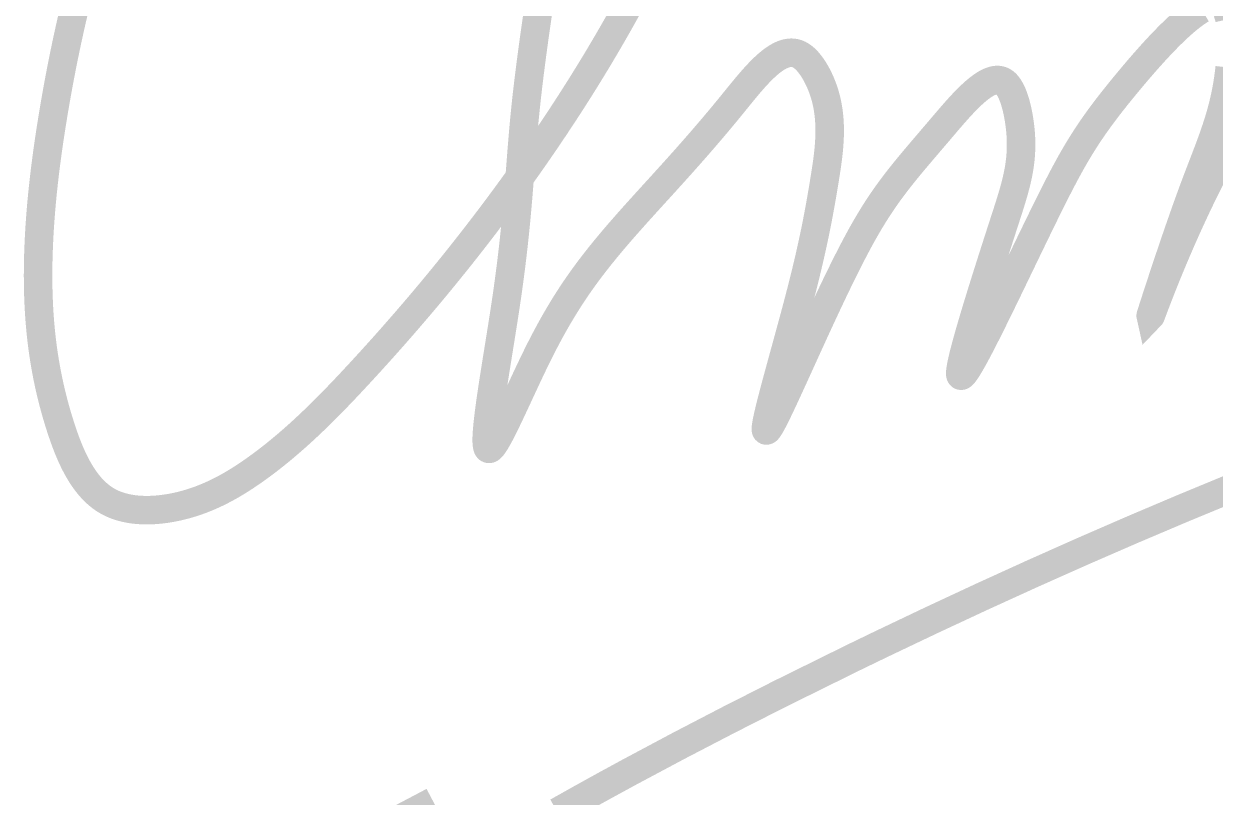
# Model space of a CAD drawing. Header units: millimetres. Extents: x 480521 to 6014615, y -961280 to 187869.
# Drawn here: x 766162 to 766823, y -49411 to -48981 of the extents above; entities that cross this region are included whole.
import ezdxf
from ezdxf.enums import TextEntityAlignment as Align

# ---------------------------------------------------------------- set-up
doc = ezdxf.new("R2010")
doc.units = ezdxf.units.MM
doc.header["$LTSCALE"] = 600
doc.header["$MEASUREMENT"] = 0
doc.layers.get('0').update_dxf_attribs({"lineweight": 0})
for name, color, linetype, lineweight in [('ISO', 153, 'Continuous', 13), ('LC Net thay', 7, 'Continuous', 25), ('LC Text1', 3, 'Continuous', 20)]:
    doc.layers.add(name, color=color, linetype=linetype, lineweight=lineweight)
doc.styles.add('Khungten', font='VHAVAN.TTF', dxfattribs={"width": 0.9, "height": 5000})
doc.styles.add('LC 1', font='VHAVANB.TTF')
doc.styles.add('Title', font='VHBLACK.TTF')

# ---------------------------------------------------------------- blocks, each defined once
blk = doc.blocks.new('mr thuan')
at = {"layer": 'ISO', "ltscale": 2, "const_width": 40}
for points in [[(676.3247493565214, -711.6870215744711), (673.2907841318156, -724.3026370908483), (670.3413476652277, -736.9230538623233), (667.4748237178974, -749.5509179535584), (664.6895960509828, -762.1888754292013), (661.984048425631, -774.8395723539288), (659.3565646029929, -787.5056547924032), (656.805528344219, -800.1897688092577), (654.3293234104567, -812.8945604691835), (651.9263335628566, -825.6226758368139), (649.5949425625731, -838.376760976811), (647.3335341707498, -851.1594619538519), (645.2853264602018, -863.1138306349749), (643.0157137610695, -876.8199510397244), (640.9640452404019, -889.6959452058509), (638.9913461986871, -902.5974116471334), (637.1034758733258, -915.5203550127189), (635.3062935017115, -928.4607799517398), (633.605658321263, -941.4146911134012), (632.793376939404, -947.8954554805532), (632.0074295693594, -954.3780931467918), (631.2485486158002, -960.8621046932531), (630.5174664834049, -967.3469907010731), (629.8149155768479, -973.8322517514171), (629.1416283008039, -980.3173884254065), (628.4983370599475, -986.8019013042067), (627.8857742589498, -993.2852909689391), (627.3046723024927, -999.7670580007543), (626.7557635952435, -1006.246702980803), (626.2397805418841, -1012.723726490221), (625.7574555470856, -1019.19762911016), (625.3095210155261, -1025.667911421755), (624.8967093518695, -1032.134074006128), (624.5197529608085, -1038.595617444487), (624.1793842470033, -1045.052042317911), (623.8763356151394, -1051.50284920758), (623.6113394698841, -1057.947538694614), (623.3851282159121, -1064.38561136018), (623.1984342579053, -1070.816567785398), (623.0519900005311, -1077.239908551433), (622.9103035596781, -1086.768599742674), (622.8827921860611, -1090.061776723611), (622.8617853972355, -1096.460041821454), (622.8847584853356, -1102.85078479076), (622.9529725565408, -1109.234887279817), (623.0676887170303, -1115.613230936913), (623.2301680729797, -1121.986697410364), (623.4416717305685, -1128.356168348444), (623.7034607959722, -1134.722525399469), (624.0167963753738, -1141.086650211713), (624.382939574949, -1147.449424433493), (624.8031515008734, -1153.81172971311), (625.2786932593262, -1160.174447698839), (625.8108259564906, -1166.538460038981), (626.4008106985348, -1172.904648381853), (627.0499085916454, -1179.273894375714), (627.7593807419944, -1185.647079668895), (628.5304882557648, -1192.025085909685), (629.3644922391286, -1198.40879474637), (630.2626537982724, -1204.799087827254), (631.2262340393645, -1211.196846800623), (632.2564940685879, -1217.602953314781), (633.354694992122, -1224.018289018044), (634.5220979161422, -1230.443735558671), (635.7599639468281, -1236.880174584992), (637.0695541903588, -1243.328487745268), (638.45212975291, -1249.789556687829), (639.9089517406574, -1256.264263060948), (641.4412812597839, -1262.753488512943), (643.0503794164615, -1269.258114692086), (644.7375073168732, -1275.779023246694), (646.5039260671983, -1282.317095825056), (648.3508967736088, -1288.873214075473), (650.279680542284, -1295.448259646248), (652.2915384794069, -1302.043114185653), (654.2356631316361, -1308.186916522915), (656.571062631956, -1315.291068793274), (658.849310129197, -1321.92131613793), (660.0267730430969, -1325.228722422311), (661.2312595535186, -1328.52730053899), (662.4638677752082, -1331.814288056165), (663.7256958229154, -1335.086922542017), (665.0178418113901, -1338.342441564775), (666.3414038553747, -1341.578082692635), (667.6974800696262, -1344.79108349375), (669.0871685688871, -1347.978681536377), (670.5115674679073, -1351.138114388683), (671.9717748814364, -1354.266619618866), (673.4688889242243, -1357.361434795137), (675.0040077110207, -1360.41979748568), (676.5782293565717, -1363.43894525872), (678.1926519756234, -1366.416115682427), (679.8483736829294, -1369.348546325011), (681.5464925932392, -1372.23347475467), (683.2881068212955, -1375.068138539602), (685.0743144818553, -1377.849775248003), (686.906213689661, -1380.575622448087), (688.7849025594587, -1383.242917708034), (690.7114792060056, -1385.848898596043), (692.6870417440477, -1388.390802680326), (694.7126882883313, -1390.865867529064), (696.7895169536023, -1393.271330710471), (698.9186258546179, -1395.604429792744), (701.1011131061205, -1397.862402344079), (703.3380768228599, -1400.042485932674), (705.6306151195859, -1402.141918126727), (706.7980678963031, -1403.160526690859), (707.9798261110482, -1404.157936494434), (709.1760270281629, -1405.133802233468), (710.3868079119893, -1406.087778603993), (711.6123060268801, -1407.019520302027), (712.8526586371663, -1407.928682023601), (714.1080030072008, -1408.814918464748), (715.3784764013253, -1409.677884321471), (716.6642160838819, -1410.517234289815), (717.9653593192124, -1411.332623065784), (719.2820433716661, -1412.123705345424), (720.6144055055811, -1412.890135824753), (721.360731833207, -1413.304767495021), (723.3264696576225, -1414.347944926078), (724.7057538095978, -1415.039442931025), (726.1000815000625, -1415.706292542309), (727.5091058959515, -1416.348714772321), (728.9324801642142, -1416.966930633353), (730.3698574717819, -1417.561161137783), (731.8208909856003, -1418.131627297931), (733.2852338726079, -1418.678550126147), (734.7625392997397, -1419.202150634781), (736.2524604339415, -1419.702649836167), (737.754650442148, -1420.180268742653), (739.2687624913051, -1420.635228366576), (740.7944497483513, -1421.067749720285), (743.8791625538652, -1421.866361666427), (747.0060141942158, -1422.577872679802), (750.172230004915, -1423.204050859145), (753.3750353214891, -1423.746664303224), (756.6116554794571, -1424.20748111076), (759.8793158143417, -1424.588269380489), (763.1752416616546, -1424.890797211148), (766.4966583569258, -1425.116832701504), (769.8407912356706, -1425.268143950278), (773.2048656334082, -1425.346499056206), (776.5861068856575, -1425.353666118026), (779.9817403279449, -1425.291413234503), (783.3889912957857, -1425.161508504345), (786.8050851247026, -1424.965720026317), (790.227247150211, -1424.705815899142), (793.6527027078373, -1424.383564221556), (797.0786771330968, -1424.000733092325), (800.5023957615122, -1423.559090610157), (803.9210839286025, -1423.060404873831), (807.3319669698903, -1422.506443982042), (810.7322702208912, -1421.898976033568), (814.1192190171278, -1421.239769127118), (817.4900386941226, -1420.530591361457), (820.8419545873912, -1419.773210835308), (824.1721920324562, -1418.969395647422), (828.760950926051, -1417.778025348438), (830.7566578370097, -1417.229496675078), (834.0073857849129, -1416.296342102039), (837.2306595104747, -1415.3222483727), (840.4270110801481, -1414.308003975937), (843.5969725603936, -1413.254397400669), (846.7410760176645, -1412.162217135789), (849.8598535184174, -1411.032251670185), (852.9538371291055, -1409.865289492751), (856.0235589161857, -1408.662119092376), (859.0695509461148, -1407.423528957966), (862.0923452853494, -1406.150307578413), (865.0924740003393, -1404.843243442607), (868.0704691575484, -1403.503125039453), (871.0268628234262, -1402.130740857843), (873.9621870644332, -1400.726879386653), (876.8769739470226, -1399.292329114804), (879.7717555376476, -1397.82787853117), (882.6470639027684, -1396.334316124645), (885.503431108842, -1394.812430384147), (888.341389222318, -1393.263009798553), (891.1614703096529, -1391.686842856754), (893.9642064373074, -1390.084718047656), (896.7501296717346, -1388.457423860149), (899.5197720793876, -1386.805748783139), (902.2736657267269, -1385.130481305489), (905.0123426802056, -1383.432409916131), (907.7363350062806, -1381.71232310393), (913.1423940420354, -1378.209257166629), (918.4960993656423, -1374.627591404729), (923.8017075087446, -1370.973633729402), (927.2108333474607, -1368.573954952881), (934.2842876131945, -1363.472198928052), (939.4653041302699, -1359.631224229975), (944.6074360732309, -1355.732499535123), (949.711619304544, -1351.777789725485), (954.7787896866867, -1347.768859683041), (959.80988308214, -1343.707474289797), (964.8058353533743, -1339.595398427744), (969.7675823628706, -1335.434396978875), (974.6960599730992, -1331.226234825182), (979.5922040465448, -1326.972676848673), (984.4569504456776, -1322.675487931308), (989.2912350329716, -1318.336432955126), (994.0959936709078, -1313.957276802073), (998.87216222196, -1309.539784354172), (1003.620676548609, -1305.085720493415), (1008.342472513323, -1300.596850101792), (1013.038485978581, -1296.074938061298), (1017.709652806865, -1291.521749253909), (1022.356908860642, -1286.939048561646), (1026.981190002392, -1282.328600866473), (1031.583432094594, -1277.69217105041), (1036.164570999721, -1273.031523995451), (1040.72554258025, -1268.348424583557), (1045.26728269866, -1263.644637696765), (1054.296811999011, -1254.182061026368), (1063.26064580059, -1244.657913040224), (1074.886202831578, -1232.144358602003), (1081.020762999677, -1225.480567322069), (1089.826849427525, -1215.845404277439), (1098.58464697126, -1206.180399148201), (1107.294236742124, -1196.485057225815), (1115.955699851365, -1186.758883801725), (1124.569117410225, -1177.001384167379), (1133.134570529946, -1167.212063614235), (1141.652140321781, -1157.390427433755), (1150.121907896966, -1147.535980917368), (1158.543954366753, -1137.648229356564), (1166.918360842377, -1127.72667804276), (1175.245208435092, -1117.77083226743), (1183.524578256136, -1107.780197322005), (1191.756551416758, -1097.754278497974), (1199.941209028202, -1087.692581086754), (1208.078632201708, -1077.59461037982), (1216.168902048532, -1067.459871668631), (1224.212099679902, -1057.287870244603), (1232.208306207074, -1047.078111399227), (1240.157602741288, -1036.830100423933), (1248.060070393793, -1026.543342610195), (1255.915790275831, -1016.217343249446), (1263.724843498643, -1005.851607633143), (1271.487311173481, -995.4456410527491), (1279.203274411582, -984.9989487997082), (1289.948104167066, -970.2759939999669), (1294.495960932629, -963.9814472237194), (1302.071971623427, -953.4103125526453), (1309.599504796905, -942.7982174190402), (1317.077203200137, -932.1457589719648), (1324.503709580247, -921.4535343604512), (1331.87766668433, -910.7221407335892), (1339.197717259492, -899.9521752404253), (1346.462504052823, -889.1442350300058), (1353.670669811439, -878.2989172514062), (1360.820857282441, -867.4168190536875), (1367.911709212927, -856.498537585896), (1374.941868350001, -845.5446699970926), (1381.909977440766, -834.5558134363382), (1388.814679232324, -823.5325650526938), (1395.65461647178, -812.4755219952058), (1402.428431906232, -801.3852814129496), (1409.134768282784, -790.2624404549715), (1415.772268348541, -779.1075962703326), (1422.339574850605, -767.9213460080937), (1428.83533053608, -756.7042868173157), (1435.25817815206, -745.4570158470451), (1441.606760445658, -734.1801302463573), (1447.879720163975, -722.8742271642986)], [(1326.330712234489, -710.3185117866087), (1324.383935578746, -723.4819340850663), (1322.471411891765, -736.5934521079762), (1320.598517637707, -749.6412823199353), (1318.770629280734, -762.6136411855259), (1317.875242458704, -769.0678365086205), (1316.993123285007, -775.498745169345), (1316.12494381766, -781.904894225765), (1315.271376114684, -788.284810735975), (1314.433092234103, -794.6370217580406), (1313.610764233934, -800.9600543500128), (1312.805064172197, -807.2524355700007), (1312.016664106912, -813.5126924760552), (1311.2462360961, -819.7393521262711), (1310.494452197781, -825.9309415786993), (1309.761984469977, -832.0859878914198), (1309.049504970702, -838.2030181225273), (1308.357685757983, -844.2805593300582), (1307.687198889838, -850.3171385721216), (1307.038716424286, -856.3112829067686), (1306.412910419349, -862.2615193920792), (1305.685565688938, -869.414537057979), (1305.231798966412, -874.0249459034094), (1304.675733931024, -879.8407033678377), (1304.140268542465, -885.6191493033693), (1303.623409259737, -891.3657966893225), (1303.123162541851, -897.0861585051025), (1302.164532636594, -908.4700773434015), (1301.24843049877, -919.8150096531608), (1300.358907800433, -931.1650592692167), (1299.480016213631, -942.5643300264055), (1299.039573234575, -948.2962057813129), (1298.595807410427, -954.0569257595635), (1298.146725200189, -959.8520029405336), (1297.690333062874, -965.6869503035705), (1297.224637457482, -971.5672808280215), (1296.747644843024, -977.4985074932338), (1296.257361678508, -983.4861432785983), (1295.751794422948, -989.5357011634478), (1295.228949535329, -995.652694127115), (1294.686833474676, -1001.842635148991), (1294.123452699991, -1008.111037208437), (1293.536813670282, -1014.463413284771), (1292.924922844555, -1020.905276357385), (1292.608885026628, -1024.161488323341), (1292.285786681819, -1027.442139405612), (1291.955378617513, -1030.747918726629), (1291.61741164108, -1034.079515408812), (1291.271636559897, -1037.437618574593), (1290.917804181343, -1040.822917346362), (1290.55566531279, -1044.236100846552), (1290.184970761617, -1047.677858197581), (1289.805471335196, -1051.148878521883), (1289.416917840907, -1054.64985094186), (1289.019061086125, -1058.181464579931), (1288.611651878222, -1061.74440855853), (1288.194441024581, -1065.33937200006), (1287.767179332572, -1068.967044026955), (1287.329617609568, -1072.628113761617), (1286.881506662954, -1076.323270326495), (1286.422597300101, -1080.053202843977), (1285.952640328385, -1083.818600436498), (1285.471386555182, -1087.620152226475), (1284.978586787867, -1091.458547336326), (1284.473991833816, -1095.33447488847), (1283.957352500409, -1099.248624005326), (1283.42841959502, -1103.201683809326), (1282.886943925019, -1107.194343422874), (1282.332676297789, -1111.227291968404), (1281.7653675207, -1115.301218568304), (1281.184768401134, -1119.416812345036), (1280.590629746461, -1123.574762420991), (1279.982702364061, -1127.7757579186), (1279.36073706131, -1132.020487960268), (1278.835647378757, -1135.564019578742), (1278.074064592896, -1140.642709924839), (1277.410465258647, -1145.016359593967), (1276.734808861806, -1149.426822459165), (1276.048216437022, -1153.870334153005), (1275.351809018965, -1158.343130308043), (1273.93403334168, -1167.361518531921), (1272.49045010722, -1176.451872191232), (1271.030027592893, -1185.584076346437), (1268.094537833782, -1203.853576386275), (1266.637407143582, -1212.930642391802), (1265.199310282667, -1221.929099135014), (1264.490202124849, -1226.389438114638), (1263.789215528337, -1230.818831676341), (1263.097471527792, -1235.213515452691), (1262.416091157877, -1239.569725076231), (1261.746195453252, -1243.883696179531), (1261.088905448578, -1248.151664395133), (1260.445342178518, -1252.369865355591), (1259.81662667773, -1256.534534693477), (1259.20387998088, -1260.641908041347), (1258.608223122625, -1264.688221031742), (1258.030777137628, -1268.669709297217), (1257.472663060555, -1272.582608470344), (1256.935001926056, -1276.423154183678), (1256.418914768805, -1280.187582069746), (1255.925522623456, -1283.872127761133), (1255.455946524671, -1287.473026890395), (1255.011307507113, -1290.986515090073), (1254.592726605442, -1294.408827992724), (1254.201324854319, -1297.736201230917), (1254.016166483547, -1299.363109111), (1253.838223288411, -1300.964870437194), (1253.66763539824, -1302.54101466354), (1253.50454294237, -1304.091071244111), (1253.349086050133, -1305.614569632991), (1253.201404850861, -1307.111039284238), (1253.06163947389, -1308.580009651923), (1252.929930048551, -1310.021010190118), (1252.806416704174, -1311.433570352892), (1252.691239570093, -1312.817219594304), (1252.584538775642, -1314.17148736844), (1252.486454450151, -1315.495903129369), (1252.397126722957, -1316.78999633115), (1252.316695723392, -1318.053296427854), (1252.245301580784, -1319.285332873551), (1252.183084424469, -1320.485635122313), (1252.130184383779, -1321.653732628212), (1252.086741588046, -1322.789154845319), (1252.052896166606, -1323.89143122769), (1252.028788248786, -1324.960091229412), (1252.014557963925, -1325.99466430454), (1252.010345441351, -1326.994679907148), (1252.016290810396, -1327.959667491305), (1252.0325342004, -1328.889156511097), (1252.059215740686, -1329.782676420567), (1252.096475560593, -1330.639756673787), (1252.144453789453, -1331.459926724856), (1252.203290556597, -1332.242716027802), (1252.273125991356, -1332.98765403674), (1252.354100223067, -1333.694270205699), (1252.446353381059, -1334.362093988762), (1252.550025594668, -1334.990654840003), (1252.665256993227, -1335.579482213492), (1252.792187706062, -1336.128105563301), (1252.930957862514, -1336.636054343486), (1253.081707591908, -1337.102858008133), (1253.244577023583, -1337.528046011299), (1253.41970628687, -1337.911147807055), (1253.607235511099, -1338.251692849473), (1253.807304825605, -1338.549210592624), (1254.02005435972, -1338.803230490579), (1254.245624242776, -1339.01328199741), (1254.484154604106, -1339.178894567172), (1254.735785573044, -1339.299597653953), (1255.000657278924, -1339.374920711809), (1255.278909851077, -1339.404393194811), (1255.570683418831, -1339.38754455703), (1255.876118111526, -1339.323904252538), (1256.195354058491, -1339.213001735407), (1256.460624478234, -1339.090011342079), (1256.875699435619, -1338.84785491541), (1257.236711505622, -1338.594029642758), (1257.611392387334, -1338.293555903409), (1257.999567291718, -1337.947097436612), (1258.401061429722, -1337.555317981591), (1258.815700012306, -1337.11888127758), (1259.243308250425, -1336.638451063816), (1259.683711355035, -1336.114691079521), (1260.136734537093, -1335.548265063931), (1260.602203007555, -1334.939836756283), (1261.079941977376, -1334.290069895811), (1261.56977665751, -1333.599628221738), (1262.071532258917, -1332.869175473301), (1262.585033992549, -1332.099375389735), (1263.110107069369, -1331.290891710261), (1263.646576700325, -1330.444388174146), (1264.194268096377, -1329.560528520567), (1264.753006468483, -1328.639976488805), (1265.322617027596, -1327.68339581808), (1265.902924984668, -1326.691450247614), (1266.493755550666, -1325.664803516644), (1267.094933936536, -1324.604119364405), (1267.706285353237, -1323.51006153012), (1268.327635011727, -1322.383293753039), (1268.958808122963, -1321.224479772383), (1269.599629897897, -1320.03428332739), (1270.249925547487, -1318.81336815728), (1270.909520282687, -1317.562398001304), (1271.578239314458, -1316.28203659867), (1272.255907853749, -1314.972947688642), (1272.942351111524, -1313.635795010428), (1273.637394298734, -1312.271242303279), (1274.340862626334, -1310.879953306416), (1275.052581305285, -1309.46259175906), (1275.772375546538, -1308.019821400463), (1276.500070561051, -1306.552305969861), (1277.978463753683, -1303.545694849527), (1279.486362570828, -1300.448068311918), (1281.022368700134, -1297.26473627091), (1282.58508382925, -1294.001008640349), (1284.173109645824, -1290.662195334095), (1285.785047837504, -1287.253606266022), (1287.419500091935, -1283.780551349962), (1289.075068096772, -1280.248340499806), (1290.750353539657, -1276.662283629412), (1292.443958108241, -1273.027690652612), (1294.154483490176, -1269.349871483297), (1295.880531373103, -1265.634136035311), (1297.620703444674, -1261.88579422253), (1299.373601392541, -1258.110155958784), (1302.911981667738, -1250.498229733916), (1306.484485699879, -1242.840836671574), (1310.079926990158, -1235.180456082657), (1313.687119039754, -1227.559567278033), (1315.491625818417, -1223.777207079489), (1317.294875349857, -1220.0206495686), (1319.095469321717, -1216.295204659225), (1320.892009421648, -1212.606182265226), (1322.6830973373, -1208.958892300463), (1323.585693179688, -1207.133319646236), (1326.244261483043, -1201.807300625398), (1328.014026645258, -1198.30448138091), (1329.776951648277, -1194.849174862204), (1331.533323892269, -1191.440493995353), (1333.283430777396, -1188.077551706374), (1335.027559703827, -1184.759460921327), (1336.765998071733, -1181.48533456627), (1338.49903328127, -1178.254285567222), (1340.226952732613, -1175.065426850255), (1341.95004382592, -1171.9178713414), (1343.668593961367, -1168.810731966703), (1345.382890539109, -1165.743121652209), (1347.093220959323, -1162.714153323977), (1348.799872622167, -1159.722939908039), (1350.503132927814, -1156.768594330439), (1352.203289276422, -1153.850229517237), (1353.900629068165, -1150.966958394463), (1355.595439703204, -1148.117893888179), (1357.288008581709, -1145.302148924413), (1358.978623103842, -1142.518836429226), (1360.667570669772, -1139.767069328664), (1362.355138679664, -1137.04596054877), (1364.041614533686, -1134.354623015577), (1365.727285632001, -1131.692169655144), (1367.412439374777, -1129.0577133935), (1369.097363162182, -1126.450367156722), (1370.782344394378, -1123.869243870839), (1372.467670471538, -1121.313456461881), (1375.840506761393, -1116.274340978998), (1379.218171233086, -1111.325924116405), (1382.602963087935, -1106.461109282507), (1385.99718152728, -1101.672799885637), (1389.40312575244, -1096.953899334185), (1392.823094964755, -1092.297311036513), (1396.25938836555, -1087.695938400982), (1399.714305156147, -1083.142684835955), (1404.135993962351, -1077.413786674733), (1406.689100280546, -1074.152390740725), (1410.212381278383, -1069.703903792586), (1413.760659337117, -1065.281634650688), (1417.334600846418, -1060.88223750169), (1420.934872195943, -1056.50236653231), (1424.562139775357, -1052.138675929222), (1428.217069974311, -1047.7878198791), (1431.900329182474, -1043.446452568634), (1435.612583789509, -1039.111228184513), (1439.354500185069, -1034.778800913424), (1443.126744758825, -1030.445824942042), (1446.929983900431, -1026.108954457057), (1450.764883999549, -1021.764843645156), (1454.632111445844, -1017.410146693015), (1458.532332628973, -1013.041517787336), (1462.466213938598, -1008.65561111478), (1466.434421764381, -1004.24908086205), (1470.437622495981, -999.818581215819), (1474.476482523063, -995.3607663627918), (1478.551668235283, -990.8722904896276), (1482.663846022308, -986.34980778303), (1486.813682273794, -981.7899724296731), (1491.001843379407, -977.1894386162312), (1495.228995728805, -972.5448605294223), (1499.495805711646, -967.8528923559061), (1503.802939717596, -963.1101882823568), (1508.151064136317, -958.3134024954925), (1512.540845357467, -953.4591891819728), (1516.972949770705, -948.544202528501), (1521.4480437657, -943.5650967217371), (1525.966793732106, -938.5185259483551), (1530.529866059584, -933.4011443951022), (1535.137927137799, -928.2096062486089), (1539.79164335641, -922.9405656955932), (1544.491681105075, -917.5906769227004), (1549.238706773463, -912.1565941166482), (1551.630048324321, -909.4069343845331), (1554.033386751231, -906.634971464111), (1556.448805352898, -903.8402871287544), (1558.876387428038, -901.0224631517776), (1561.316216275351, -898.181081306524), (1563.768375193547, -895.3157233663223), (1566.232947481334, -892.4259711045161), (1568.710016437421, -889.511406294434), (1571.199665360509, -886.5716107094195), (1573.701977549314, -883.6061661228014), (1576.217036302543, -880.614654307923), (1578.744924918898, -877.5966570381133), (1581.28572669709, -874.5517560867011), (1583.839524935825, -871.4795332270442), (1586.406402933811, -868.3795702324569), (1588.986443989761, -865.2514488762681), (1591.579731402373, -862.0947509318503), (1594.186348470364, -858.9090581725031), (1596.561409247632, -855.9951166961109), (1599.439628275621, -852.4509600295423), (1604.741516816121, -845.9120219432516), (1610.082682094195, -839.359222587198), (1615.453634385907, -832.8606500158639), (1618.147315123148, -829.6529762914724), (1620.844883967315, -826.4843922836881), (1623.545154702926, -823.3634089993138), (1626.246941114481, -820.2985374451382), (1628.94905698649, -817.2982886279788), (1631.65031610346, -814.3711735546531), (1634.3495322499, -811.5257032319496), (1637.045519210318, -808.7703886666859), (1638.391931053426, -807.4291994827072), (1639.737090769217, -806.1137408656505), (1641.080850080758, -804.8250766913698), (1642.423060711109, -803.5642708356754), (1643.763574383334, -802.3323871744651), (1645.1022428205, -801.1304895835638), (1646.438917745669, -799.9596419388254), (1647.773450881898, -798.820908116104), (1649.10569395226, -797.7153519912536), (1650.43549867981, -796.6440374401136), (1651.76271678762, -795.6080283385527), (1653.087199998743, -794.6083885624103), (1654.408800036254, -793.6461819875258), (1655.727368623207, -792.7224724897678), (1657.042757482672, -791.8383239449904), (1658.354818337706, -790.9948002290184), (1659.663402911377, -790.192965217735), (1660.968362926753, -789.4338827869797), (1662.269550106885, -788.7186168125918), (1663.566816174847, -788.0482311704254), (1664.860012853696, -787.4237897363346), (1666.148991866499, -786.8463563861733), (1667.433604936323, -786.3169949957955), (1668.713703786223, -785.8367694410554), (1669.989140139267, -785.4067435977777), (1671.259765718518, -785.0279813418456), (1672.525432247039, -784.701546549084), (1673.785991447894, -784.4285030953615), (1675.04129504415, -784.2099148565176), (1676.291194758862, -784.0468457084062), (1677.535542315101, -783.9403595268814), (1678.774189435928, -783.8915201877826), (1680.006987844401, -783.901391566993), (1681.233789263595, -783.9710375403229), (1682.454445416563, -784.1015219836409), (1683.668808026378, -784.2939087728009), (1684.876728816085, -784.5492617836426), (1686.078059508771, -784.8686448920344), (1687.272651827487, -785.2531219738157), (1688.460357495296, -785.7037569048407), (1689.641028235266, -786.2216135609633), (1690.536396259267, -786.6622689561336), (1691.98054924297, -787.4621837218438), (1693.138623605028, -788.1828648801893), (1694.2882016769, -788.9674880406965), (1695.428747145936, -789.8137494760304), (1696.559723699484, -790.719345458856), (1697.680595024885, -791.6819722618529), (1698.790824809494, -792.6993261576863), (1699.889876740654, -793.7691034190357), (1700.977214505718, -794.8890003185516), (1702.052301792024, -796.0567131289135), (1703.114602286932, -797.2699381227867), (1704.163579677781, -798.5263715728506), (1705.198697651918, -799.8237097517558), (1706.219419896697, -801.1596489321964), (1707.225210099463, -802.531885386823), (1708.215531947561, -803.938115388315), (1709.189849128343, -805.3760352093232), (1710.147625329151, -806.8433411225415), (1711.088324237338, -808.337729400635), (1712.01140954025, -809.8568963162543), (1712.91634492523, -811.3985381420789), (1713.802594079632, -812.9603511507885), (1715.516888446087, -816.1352758075082), (1717.150002138391, -819.3632404677774), (1718.697644655327, -822.6258153129311), (1719.623762274336, -824.6837245157803), (1721.522150407774, -829.1888102506491), (1722.799288067483, -832.4768633625936), (1723.989198184736, -835.7684168504056), (1725.094084689936, -839.0630034274363), (1726.116151513477, -842.3601558069495), (1727.057602585766, -845.6594067022525), (1727.920641837201, -848.9602888265508), (1728.707473198185, -852.2623348932102), (1729.420300599111, -855.5650776154653), (1730.061327970383, -858.8680497066234), (1730.632759242402, -862.170783879963), (1731.136798345568, -865.4728128487623), (1731.575649210281, -868.7736693262996), (1731.951515766938, -872.0728860258678), (1732.266601945943, -875.3699956607597), (1732.523111677696, -878.6645309442247), (1732.723248892595, -881.9560245895846), (1732.869217521042, -885.2440093100886), (1732.963221493435, -888.5280178190442), (1733.007464740178, -891.8075828297151), (1733.004151191664, -895.0822370554088), (1732.955484778304, -898.3515132093889), (1732.863669430488, -901.6149440049485), (1732.730909078618, -904.8720621553512), (1732.559407653098, -908.1224003739044), (1732.351369084328, -911.3654913738865), (1732.108997302705, -914.6008678685757), (1731.834496238629, -917.8280625712505), (1731.530069822504, -921.046608195189), (1731.197921984727, -924.2560374536988), (1730.840256655698, -927.4558830600436), (1730.459277765818, -930.6456777275162), (1729.636195025108, -936.9932450989436), (1728.746305205794, -943.2950012742658), (1727.80723975108, -949.5472079597384), (1726.836630104164, -955.7461268616316), (1726.336651240883, -958.8765153407585), (1724.860122906961, -967.9761826086033), (1723.859732138342, -974.0185636004462), (1722.847948231069, -980.0243963482062), (1721.822184162622, -986.0026627890475), (1719.718367452122, -997.9124244986597), (1718.635140765029, -1003.861883641759), (1717.527585826676, -1009.819704226611), (1716.393115614541, -1015.794868190394), (1715.229143106106, -1021.796357470274), (1714.033081278849, -1027.833154003398), (1712.802343110248, -1033.914239726961), (1711.534341577779, -1040.048596578112), (1710.226489658926, -1046.245206494015), (1708.876200331164, -1052.513051411865), (1707.480886571971, -1058.861113268795), (1706.765537086052, -1062.068032404801), (1706.037961358827, -1065.298374001999), (1705.297836012487, -1068.553260802568), (1704.544837669211, -1071.833815548642), (1703.778642951191, -1075.14116098237), (1702.998928480603, -1078.476419845887), (1702.205370879641, -1081.840714881342), (1701.397646770482, -1085.235168830885), (1700.575432775313, -1088.660904436663), (1699.738405516324, -1092.119044440828), (1698.886241615692, -1095.610711585512), (1698.018617695605, -1099.137028612866), (1697.135210378248, -1102.699118265038), (1696.23569628581, -1106.298103284178), (1695.319752040468, -1109.93510641242), (1694.387054264414, -1113.611250391928), (1693.437279579826, -1117.327657964823), (1692.773843964154, -1119.908146889415), (1691.485753174649, -1124.884178756838), (1690.485254403426, -1128.721065739781), (1689.469745733255, -1132.593027976487), (1688.440357238076, -1136.497001831842), (1687.39821899185, -1140.429923670818), (1686.344461068536, -1144.388729858372), (1684.206606486485, -1152.371740739007), (1682.035834083581, -1160.421525393351), (1677.631698181882, -1176.623379701588), (1675.416415866421, -1184.726431194707), (1673.204378096769, -1192.798220139957), (1671.0046254646, -1200.814237456929), (1668.826198561572, -1208.749974065286), (1667.747807443382, -1212.680078016114), (1666.678137979357, -1216.580920884619), (1665.618320243448, -1220.449439035758), (1664.569484309613, -1224.282568834504), (1663.532760251819, -1228.0772466458), (1662.509278144014, -1231.83040883459), (1661.500168060164, -1235.538991765818), (1660.50656007422, -1239.199931804455), (1659.529584260148, -1242.81016531543), (1658.570370691898, -1246.366628663716), (1657.630049443436, -1249.866258214257), (1656.709750588714, -1253.305990331981), (1655.810604201695, -1256.682761381875), (1654.933740356337, -1259.993507728868), (1654.080289126592, -1263.235165737933), (1653.251380586426, -1266.404671773984), (1652.44814480979, -1269.498962201993), (1651.671711870651, -1272.514973386918), (1650.923211842957, -1275.449641693704), (1650.203774800677, -1278.299903487306), (1649.51453081776, -1281.06269513267), (1648.856609968167, -1283.734952994739), (1648.231142325858, -1286.313613438469), (1647.930931605548, -1287.566887242516), (1647.639257964791, -1288.795612828821), (1647.356262662834, -1289.999407243027), (1647.082086958922, -1291.177887530735), (1646.8168721123, -1292.330670737589), (1646.560759382213, -1293.457373909172), (1646.313890027905, -1294.557614091129), (1646.076405308617, -1295.631008329074), (1645.8484464836, -1296.677173668621), (1645.630154812097, -1297.695727155398), (1645.421671553351, -1298.686285835021), (1645.223137966608, -1299.648466753104), (1645.034695311115, -1300.58188695526), (1644.85648484611, -1301.486163487105), (1644.688647830844, -1302.360913394281), (1644.531325524564, -1303.205753722403), (1644.384659186504, -1304.02030151707), (1644.248790075919, -1304.804173823912), (1644.123859452051, -1305.556987688542), (1644.010008574143, -1306.27836015659), (1643.907378701442, -1306.967908273669), (1643.816111093191, -1307.625249085409), (1643.736347008635, -1308.249999637395), (1643.668227707018, -1308.841776975285), (1643.611894447586, -1309.400198144678), (1643.567488489585, -1309.924880191204), (1643.535151092259, -1310.415440160461), (1643.51502351485, -1310.871495098094), (1643.507247016609, -1311.292662049702), (1643.511962856774, -1311.678558060914), (1643.529312294595, -1312.028800177359), (1643.54890275345, -1312.251170618401), (1643.602391900076, -1312.621035963777), (1643.658105616134, -1312.863124643467), (1643.726487900076, -1313.069553998488), (1643.807449996784, -1313.24060342701), (1643.900903151127, -1313.37655232726), (1644.006758607989, -1313.477680097465), (1644.124927612243, -1313.544266135796), (1644.255321408767, -1313.576589840493), (1644.39785124244, -1313.574930609757), (1644.552428358133, -1313.539567841784), (1644.718964000727, -1313.470780934789), (1644.897369415095, -1313.368849286999), (1645.087555846116, -1313.234052296597), (1645.28943453867, -1313.066669361811), (1645.502916737627, -1312.866979880855), (1645.727913687868, -1312.635263251912), (1645.964336634272, -1312.37179887321), (1646.21209682171, -1312.076866142947), (1646.47110549506, -1311.750744459336), (1646.741273899202, -1311.39371322059), (1647.022513279007, -1311.006051824923), (1647.314734879361, -1310.588039670532), (1647.617849945131, -1310.139956155646), (1647.931769721199, -1309.662080678434), (1648.256405452441, -1309.154692637152), (1648.591668383731, -1308.61807142997), (1648.937469759949, -1308.05249645513), (1649.293720825968, -1307.458247110815), (1649.660332826672, -1306.83560279524), (1650.037217006928, -1306.18484290663), (1650.424284611621, -1305.506246843172), (1650.821446885624, -1304.800094003091), (1651.228615073815, -1304.066663784601), (1651.645700421064, -1303.306235585886), (1652.072614172259, -1302.519088805173), (1652.50926757227, -1301.705502840661), (1652.955571865972, -1300.865757090563), (1653.411438298248, -1300.000130953107), (1653.876778113969, -1299.108903826476), (1654.351502558016, -1298.192355108884), (1654.835522875263, -1297.250764198543), (1655.328750310582, -1296.284410493667), (1655.831096108861, -1295.293573392468), (1656.34247151497, -1294.278532293145), (1656.862787773785, -1293.239566593911), (1657.391956130185, -1292.176955692965), (1658.476494115239, -1289.981915878816), (1659.595375429155, -1287.695648036373), (1660.747890030936, -1285.320387351283), (1661.933327879604, -1282.858369009235), (1663.150978934169, -1280.311828195903), (1664.400133153642, -1277.683000096964), (1665.680080497041, -1274.974119898077), (1666.99011092338, -1272.187422784918), (1668.329514391666, -1269.325143943162), (1669.69758086092, -1266.38951855847), (1671.093600290151, -1263.382781816545), (1672.516862638375, -1260.307168903018), (1673.966657864607, -1257.164915003581), (1675.442275927853, -1253.958255303922), (1676.943006787136, -1250.689424989687), (1678.468140401463, -1247.360659246551), (1680.016966729851, -1243.97419326019), (1681.588775731314, -1240.532262216293), (1683.18285736486, -1237.037101300506), (1684.79850158951, -1233.490945698519), (1686.434998364275, -1229.896030596006), (1688.091637648165, -1226.254591178615), (1689.767709400196, -1222.568862632048), (1691.462503579383, -1218.841080141952), (1693.175310144743, -1215.073478894003), (1694.905419055278, -1211.268294073889), (1696.652120270013, -1207.427760867286), (1698.414703747956, -1203.554114459839), (1700.192459448124, -1199.649590037225), (1701.984677329525, -1195.716422785132), (1703.790647351179, -1191.756847889235), (1705.609659472095, -1187.773100535182), (1709.283969847769, -1179.74202919536), (1713.001928128662, -1171.641090251025), (1716.757853986881, -1163.488165187562), (1720.546067094536, -1155.301135490357), (1724.36088712373, -1147.097882644768), (1732.047626635183, -1130.714233449966), (1735.90818546166, -1122.569600071511), (1739.772629898111, -1114.480269486186), (1743.63527961665, -1106.464123179365), (1747.490454289382, -1098.539042636432), (1749.413463381105, -1094.616239990602), (1751.332473588413, -1090.72290934276), (1753.246774870327, -1086.861285878578), (1755.15565718586, -1083.033604783719), (1757.058410494021, -1079.242101243857), (1758.954324753824, -1075.489010444682), (1760.842689924288, -1071.776567571855), (1762.722795964419, -1068.107007811035), (1764.593932833235, -1064.482566347928), (1766.455390489748, -1060.905478368164), (1768.306458892974, -1057.377979057448), (1770.146428001925, -1053.902303601426), (1771.974587775614, -1050.480687185787), (1773.790228173053, -1047.115364996207), (1775.561592451588, -1043.865235770063), (1777.381399703805, -1040.561812270156), (1779.157186478751, -1037.373809477896), (1780.920936683226, -1034.242628499866), (1782.67358752096, -1031.166333997971), (1784.416076195681, -1028.142990634078), (1786.149339911113, -1025.170663070079), (1787.874315870984, -1022.247415967882), (1789.591941279014, -1019.371313989366), (1791.303153338929, -1016.540421796424), (1793.008889254466, -1013.752804050935), (1794.710086229341, -1011.006525414807), (1796.407681467277, -1008.299650549918), (1798.102612172002, -1005.630244118176), (1799.795815547244, -1002.996370781446), (1801.48822879673, -1000.39609520165), (1803.180789124177, -997.8274820406514), (1804.874433733319, -995.2885959603445), (1806.570099827877, -992.7775016226369), (1808.268724611582, -990.2922636894073), (1811.678599061317, -985.391615683955), (1815.11155471233, -980.5711692390905), (1818.575089194423, -975.8154416499747), (1822.076700137412, -971.1089502117102), (1825.623885171084, -966.4362122194143), (1829.224141925253, -961.7817449682334), (1832.884968029721, -957.1300657532847), (1836.613861114289, -952.4656918697001), (1840.418318808766, -947.7731406125968), (1844.305838742956, -943.036929277092), (1846.283090059253, -940.6476127346687), (1848.283918546658, -938.2415751583321), (1850.309261408889, -935.8168812099466), (1852.36005584968, -933.3715955514199), (1854.437239072748, -930.9037828446308), (1856.541748281823, -928.4115077514871), (1858.674520680634, -925.8928349338676), (1860.836493472896, -923.3458290536655), (1863.028603862345, -920.7685547727742), (1865.251789052701, -918.159076753087), (1867.506986247692, -915.5154596564826), (1869.795132651041, -912.8357681448688), (1872.117165466476, -910.1180668801098), (1874.47402189772, -907.3604205241281), (1876.866639148502, -904.5608937387879), (1879.295954422545, -901.7175511859969), (1881.762904923573, -898.8284575276339), (1884.26842785531, -895.8916774256068), (1886.813460421494, -892.9052755417797), (1889.674154658976, -889.5436676007812), (1892.025245114724, -886.7773927677335), (1894.689685055971, -883.6435000175261), (1897.388518321743, -880.476508213731), (1900.118002667892, -877.2872897905618), (1905.653955624788, -870.8856628229114), (1908.452939747262, -867.6949991468573), (1911.267605973564, -864.5255985882686), (1914.094212059557, -861.3883335813589), (1916.929015761107, -858.2940765603271), (1919.76827483407, -855.2536999593867), (1922.60824703431, -852.2780762127513), (1925.445190117691, -849.3780777546344), (1928.275361840075, -846.5645770192496), (1929.6867389896, -845.1936609332624), (1931.095019957324, -843.8484464407957), (1932.499736962727, -842.530292596115), (1933.900422225295, -841.2405584534863), (1935.296607964512, -839.9806030672044), (1936.687826399855, -838.751785491535), (1938.073609750812, -837.555464780773), (1939.453490236865, -836.3929999891552), (1940.827000077494, -835.2657501710055), (1942.193671492187, -834.1750743805605), (1943.553036700418, -833.1223316721153), (1944.904627921678, -832.1088810999499), (1946.247977375446, -831.1360817183304), (1947.582617281209, -830.2052925815515), (1948.908079858444, -829.3178727438499), (1950.223897326632, -828.4751812595496), (1951.529601905266, -827.6785771829018), (1952.824725813818, -826.9294195681723), (1954.108801271777, -826.229067469656), (1955.381360498624, -825.5788799416332), (1956.64193571384, -824.9802160383697), (1957.890059136913, -824.4344348141312), (1959.12526298732, -823.9428953232127), (1960.347079484545, -823.5069566198945), (1961.55504084807, -823.1279777584277), (1962.748679297383, -822.8073177931074), (1963.927527051965, -822.5463357782137), (1965.091116331292, -822.3463907680125), (1966.238979354854, -822.2088418167696), (1967.37064834213, -822.1350479787943), (1968.485655512606, -822.1263683083234), (1969.583533085759, -822.1841618596663), (1970.663813281077, -822.3097876870888), (1971.726028318044, -822.5046048448567), (1972.769710416138, -822.7699723872647), (1973.794391794843, -823.1072493685642), (1974.799604673644, -823.5177948430501), (1975.784881272022, -824.0029678650026), (1976.937344408303, -824.6837245157803), (1977.693807132157, -825.2023082341184), (1978.617011249731, -825.9161694261275), (1979.519507334731, -826.7033148755727), (1980.401437336102, -827.5613436054846), (1981.262943202793, -828.4878546388936), (1982.104166883746, -829.4804469988012), (1982.925250327913, -830.5367197082669), (1983.726335484233, -831.6542717903067), (1984.507564301653, -832.830702267951), (1985.269078729125, -834.0636101642158), (1986.011020715592, -835.3505945021461), (1986.733532209997, -836.6892543047725), (1987.436755161289, -838.0771885950962), (1988.120831518412, -839.511996396177), (1988.785903230313, -840.9912767310307), (1989.432112245937, -842.5126286226878), (1990.059600514232, -844.0736510941788), (1990.668509984145, -845.6719431685196), (1991.258982604621, -847.3051038687408), (1991.8311603246, -848.9707322178874), (1992.385185093037, -850.6664272389753), (1992.921198858872, -852.389787955035), (1993.439343571055, -854.138413389097), (1993.939761178528, -855.9099025641917), (1994.422593630239, -857.7018545033498), (1995.336070862162, -861.3375427659339), (1996.180910858391, -865.0262703610788), (1996.958249210489, -868.7488294730283), (1997.669221510027, -872.4860122860118), (1998.314963348574, -876.2186109842442), (1998.896610317694, -879.9274177519546), (1999.312367308827, -882.8339574198471), (1999.872145981732, -887.2032562904351), (2000.268240060799, -890.758270721446), (2000.604661233818, -894.2609671250248), (2000.882490570621, -897.7140115885704), (2001.102809141044, -901.1200701994094), (2001.26669801493, -904.4818090449262), (2001.375238262106, -907.8018942124618), (2001.42951095241, -911.0829917893716), (2001.430597155682, -914.3277678630111), (2001.379577941756, -917.5388885207649), (2001.277534380468, -920.7190198499738), (2001.125547541651, -923.8708279379789), (2000.924698495146, -926.9969788721501), (2000.676068310786, -930.1001387398428), (2000.380738058404, -933.1829736284271), (2000.039788807841, -936.248149625244), (1999.654301628932, -939.2983328176633), (1999.225357591513, -942.3361892930261), (1998.754037765415, -945.3643851387169), (1998.241423220483, -948.385586442062), (1997.688595026546, -951.4024592904461), (1997.096634253441, -954.4176697711955), (1996.466621971005, -957.4338839717093), (1995.799639249075, -960.4537679792993), (1995.096767157487, -963.4799878813647), (1994.359086766075, -966.5152097652317), (1993.587679144675, -969.5620997182705), (1992.783625363125, -972.6233238278364), (1991.948006491257, -975.701548181285), (1991.081903598912, -978.7994388659863), (1990.186397755922, -981.9196619692812), (1989.262570032126, -985.0648835785396), (1988.311501497359, -988.2377697811025), (1987.334273221455, -991.44098666434), (1986.331966274251, -994.677200315622), (1985.305661725586, -997.949076822275), (1984.256440645291, -1001.259282271683), (1983.185384103206, -1004.610482751188), (1982.093573169164, -1008.005344348159), (1980.982088913002, -1011.446533149938), (1979.852012404557, -1014.936715243894), (1979.174792113074, -1017.026748244767), (1977.540384773205, -1022.072183989105), (1976.360929339349, -1025.715179247156), (1975.167091368377, -1029.404688737413), (1973.959904355474, -1033.137920530004), (1972.740401795811, -1036.912082695126), (1971.509617184562, -1040.724383302892), (1970.268584016907, -1044.5720304235), (1969.018335788027, -1048.452232127063), (1967.759905993094, -1052.36219648378), (1965.222635685775, -1060.26024543721), (1962.665041056367, -1068.243841845047), (1960.095390066283, -1076.290650268536), (1954.952990849742, -1092.484561407429), (1952.396778546114, -1100.586993245321), (1949.861581727462, -1108.663295343853), (1947.355668355205, -1116.691132264255), (1944.887306390749, -1124.648168567786), (1943.669790924392, -1128.593156663599), (1942.464763795513, -1132.512068815675), (1941.273258499295, -1136.402113094155), (1940.096308530912, -1140.260497569179), (1938.93494738554, -1144.084430310933), (1937.790208558356, -1147.871119389558), (1936.663125544535, -1151.617772875194), (1935.554731839256, -1155.321598838025), (1934.466060937695, -1158.979805348194), (1933.398146335032, -1162.589600475854), (1932.352021526436, -1166.148192291163), (1931.328720007092, -1169.652788864289), (1930.329275272172, -1173.100598265359), (1929.354720816853, -1176.488828564557), (1928.406090136312, -1179.814687832026), (1927.484416725725, -1183.075384137919), (1926.59073408027, -1186.268125552393), (1925.726075695125, -1189.390120145617), (1924.891475065466, -1192.438575987719), (1924.087965686464, -1195.410701148896), (1923.316581053303, -1198.303703699261), (1922.57835466116, -1201.114791708998), (1921.874320005205, -1203.841173248249), (1921.205510580618, -1206.480056387183), (1920.572959882578, -1209.028649195941), (1920.270604523255, -1210.268214248426), (1919.97770140626, -1211.484159744679), (1919.69437971849, -1212.676136693466), (1919.42076864684, -1213.843796103567), (1919.15699737821, -1214.986788983733), (1918.903195099494, -1216.104766342745), (1918.659490997594, -1217.197379189383), (1918.426014259403, -1218.264278532384), (1918.202894071819, -1219.305115380543), (1917.99025962174, -1220.319540742625), (1917.788240096059, -1221.30720562741), (1917.596964681681, -1222.267761043637), (1917.416562565493, -1223.200858000113), (1917.247162934404, -1224.106147505576), (1917.088894975299, -1224.983280568806), (1916.941887875084, -1225.831908198583), (1916.806270820653, -1226.651681403659), (1916.682172998899, -1227.442251192813), (1916.569723596727, -1228.203268574813), (1916.469051801028, -1228.934384558437), (1916.380286798703, -1229.635250152452), (1916.303557776646, -1230.30551636561), (1916.238993921757, -1230.94483420669), (1916.186724420932, -1231.552854684473), (1916.146878461066, -1232.129228807709), (1916.119585229055, -1232.673607585195), (1916.104973911803, -1233.185642025681), (1916.1031736962, -1233.664983137933), (1916.114313769147, -1234.111281930716), (1916.138523317539, -1234.524189412827), (1916.175931528276, -1234.903356593015), (1916.226667588249, -1235.248434480047), (1916.290860684363, -1235.559074082703), (1916.368640003511, -1235.834926409749), (1916.460134732588, -1236.07564246995), (1916.524618821277, -1236.20861269749), (1916.684682839561, -1236.450544879393), (1916.817664331473, -1236.584903951385), (1916.96430347507, -1236.684245433382), (1917.124487295725, -1236.748858774867), (1917.298102818811, -1236.779033425424), (1917.485037069706, -1236.775058834552), (1917.685177073781, -1236.737224451819), (1917.898409856418, -1236.665819726753), (1918.124622442985, -1236.56113410891), (1918.363701858863, -1236.4234570478), (1918.615535129422, -1236.253077992995), (1918.880009280037, -1236.050286394006), (1919.157011336087, -1235.815371700373), (1919.446428322943, -1235.548623361668), (1919.748147265982, -1235.250330827388), (1920.062055190578, -1234.920783547117), (1920.388039122103, -1234.560270970353), (1920.725986085938, -1234.16908254665), (1921.075783107455, -1233.747507725566), (1921.437317212029, -1233.295835956611), (1921.810475425034, -1232.814356689356), (1922.195144771846, -1232.303359373298), (1922.591212277839, -1231.763133458022), (1922.998564968388, -1231.19396839304), (1923.417089868872, -1230.596153627892), (1923.846674004657, -1229.969978612135), (1924.287204401127, -1229.315732795279), (1924.738568083652, -1228.633705626897), (1925.200652077609, -1227.924186556498), (1925.673343408373, -1227.187465033639), (1926.156529101314, -1226.423830507862), (1926.650096181813, -1225.633572428706), (1927.153931675246, -1224.816980245698), (1927.667922606979, -1223.974343408379), (1928.191956002396, -1223.105951366291), (1928.72591888687, -1222.212093568989), (1929.269698285771, -1221.293059465985), (1929.823181224478, -1220.349138506848), (1930.386254728368, -1219.380620141092), (1930.958805822811, -1218.38779381827), (1931.540721533183, -1217.370948987911), (1932.131888884862, -1216.330375099569), (1933.341526613633, -1214.179197947073), (1934.586815212122, -1211.93657795708), (1935.866850883333, -1209.604830725904), (1937.180729830256, -1207.186271849889), (1938.527548255905, -1204.683216925318), (1939.906402363264, -1202.097981548504), (1941.316388355342, -1199.432881315792), (1942.756602435133, -1196.690231823479), (1944.226140805637, -1193.872348667865), (1945.72409966986, -1190.981547445292), (1947.249575230791, -1188.020143752074), (1948.801663691436, -1184.99045318451), (1950.379461254794, -1181.894791338913), (1951.982064123862, -1178.735473811612), (1953.608568501641, -1175.51481619892), (1955.258070591131, -1172.235134097151), (1956.92966659533, -1168.898743102618), (1958.622452717234, -1165.50795881162), (1960.335525159851, -1162.065096820501), (1962.067980126172, -1158.572472725573), (1963.818913819203, -1155.032402123135), (1965.587422441935, -1151.447200609502), (1967.372602197374, -1147.819183781001), (1969.17354928852, -1144.150667233931), (1970.989359918367, -1140.44396656462), (1972.819130289918, -1136.701397369397), (1974.661956606174, -1132.925275244546), (1976.516935070129, -1129.11791578641), (1978.383161884787, -1125.281634591272), (1980.259733253144, -1121.418747255477), (1984.040294462957, -1113.62241654715), (1987.851388323568, -1105.747448431925), (1991.685784458965, -1097.812367680337), (1999.395562050107, -1081.835967350125), (2007.111784228342, -1065.8414137207), (2010.954236097605, -1057.883641345077), (2014.776607985626, -1049.976904956202), (2018.571669516401, -1042.139729324612), (2020.456699405317, -1038.253015783586), (2022.332190313922, -1034.390639220816), (2024.197238445209, -1030.554915232628), (2026.050940002184, -1026.748159415336), (2027.892391187841, -1022.972687365254), (2029.72068820518, -1019.230814678696), (2031.534927257202, -1015.524856951975), (2033.334204546911, -1011.85712978142), (2035.117616277297, -1008.229948763314), (2036.884258651364, -1004.645629494014), (2038.633227872113, -1001.106487569807), (2040.36362014254, -997.6148385870038), (2042.074531665643, -994.1729981419485), (2044.062413109757, -990.1882607194711), (2045.434493190915, -987.4476339158573), (2047.083473793929, -984.165446678031), (2048.713204839263, -980.9350397732487), (2050.324892669276, -977.7547291487426), (2051.919743626335, -974.6228307516867), (2053.4989640528, -971.5376605293714), (2055.063760291039, -968.4975344289705), (2056.615338683416, -965.500768397731), (2058.154905572297, -962.5456783828558), (2059.68366730004, -959.6305803315772), (2061.202830209011, -956.7537901911128), (2062.713600641579, -953.9136239086802), (2064.217184940106, -951.1083974315115), (2065.714789446953, -948.3364267068246), (2067.207620504487, -945.5960276818369), (2068.696884455072, -942.8855163037806), (2070.183787641068, -940.2032085198589), (2071.66953640485, -937.5474202773039), (2074.642396035197, -932.3086662051937), (2077.625114085033, -927.1557816652057), (2080.627341293268, -922.0752942351246), (2083.658728398816, -917.053731492706), (2086.728926140589, -912.0776210157346), (2089.847585257499, -907.1334903819661), (2093.024356488466, -902.2078671691997), (2096.268890572399, -897.2872789552057), (2099.590838248212, -892.358253317725), (2102.999850254815, -887.4073178345716), (2104.740021238078, -884.919423768908), (2106.505577331129, -882.4210000834864), (2108.297724876335, -879.910362725539), (2110.117670216059, -877.3858276422543), (2111.96661969267, -874.8457107808936), (2113.845779648524, -872.2883280886599), (2115.756356425994, -869.711995512771), (2117.699556367435, -867.1150290004589), (2119.676585815221, -864.4957444989268), (2121.688651111708, -861.8524579554214), (2123.736958599267, -859.1834853171458), (2125.822714620255, -856.4871425313322), (2127.947125517043, -853.7617455451982), (2130.111397631987, -851.0056103059615), (2132.316737307461, -848.2170527608541), (2134.564350885823, -845.3943888570793), (2136.855444709436, -842.5359345418692), (2139.191225120667, -839.640005762456), (2141.572898461884, -836.7049184660573), (2144.001671075443, -833.7289885998762), (2146.478749303715, -830.7105321111449), (2149.00533948906, -827.6478649470955), (2151.462632202602, -824.6837245157803), (2154.211083534869, -821.3844857736694), (2156.888277454527, -818.1876611082698), (2159.611256117365, -814.9540807640005), (2162.377045976304, -811.6889963327994), (2165.182673484269, -808.3976594064443), (2168.025165094172, -805.0853215768293), (2170.901547258942, -801.7572344358196), (2173.808846431493, -798.418649575251), (2176.744089064752, -795.074818587018), (2182.686510525069, -788.3924245949165), (2188.705023263257, -781.7520651943778), (2191.735379993854, -778.4607774455944), (2194.775838902682, -775.1957531202788), (2197.823426442661, -771.9622438102815), (2200.875169066712, -768.7655011074821), (2203.928093227754, -765.6107766037167), (2206.979225378713, -762.5033218908648), (2210.025591972502, -759.4483885607624), (2213.064219462045, -756.4512282052747), (2216.09213430027, -753.5170924162812), (2219.106362940085, -750.651232785618), (2222.103931834419, -747.8589009051502), (2225.081867436194, -745.1453483667283), (2228.037196198326, -742.5158267622319), (2230.966944573738, -739.975587683497), (2232.421296882963, -738.7405902137543), (2233.868139015354, -737.5298827224033), (2235.307099277521, -736.3441216584179), (2236.737805976085, -735.1839634708012), (2238.159887417663, -734.0500646084984), (2239.572971908863, -732.9430815205269), (2240.976687756305, -731.8636706558609), (2242.370663266604, -730.8124884634744), (2243.754526746372, -729.7901913923561), (2245.127906502225, -728.7974358914944), (2246.490430840782, -727.8348784098489), (2247.841728068652, -726.9031753964227), (2249.181426492458, -726.00298330019), (2250.509154418807, -725.1349585701391), (2251.824540154317, -724.2997576552443), (2253.127212005606, -723.4980370045087), (2254.416798279286, -722.7304530668771)], [(2288.420411177929, -722.4715754175122), (2288.992057103413, -723.3682212875574), (2289.538274077739, -724.3194287796941), (2290.059477467974, -725.3236965285905), (2290.556082641197, -726.3795231689728), (2291.028504964481, -727.4854073355236), (2291.477159804894, -728.6398476629547), (2291.902462529513, -729.8413427859487), (2292.30482850541, -731.0883913392172), (2292.684673099655, -732.379491957443), (2293.042411679326, -733.7131432753522), (2293.378459611486, -735.087843927613), (2293.693232263216, -736.5020925489516)], [(2293.990136769131, -804.7303178805014), (2293.594956140583, -808.320431142085), (2293.174208895005, -811.8621137250739), (2292.728236493938, -815.3571067034791), (2292.257380398951, -818.8071511512535), (2291.761982071592, -822.2139881423645), (2291.242382973418, -825.5793587507796), (2290.698924565986, -828.9050040504953), (2290.131948310849, -832.1926651154499), (2289.541795669567, -835.44408301964), (2288.928808103694, -838.6609988370037), (2288.293327074785, -841.8451536415523), (2287.635694044395, -844.9982885072386), (2286.956250474082, -848.1221445080155), (2286.255337825398, -851.2184627178794), (2285.533297559901, -854.2889842107834), (2284.790471139149, -857.3354500607238), (2284.027200024695, -860.3596013416391), (2283.243825678095, -863.3631791275111), (2282.440689560906, -866.3479244923219), (2280.776497860978, -872.267882254615), (2279.037356617358, -878.1334032202722), (2277.225997522492, -883.9584159810765), (2275.345152268826, -889.7568491287675), (2273.397552548809, -895.5426312551281), (2271.385930054879, -901.3296909519268), (2269.313016479489, -907.1319568109175), (2267.181543515078, -912.9633574238833), (2264.9942428541, -918.8378213825636), (2262.753846188993, -924.7692772787414), (2260.463085212206, -930.7716537041706), (2259.299671760822, -933.8037898002949), (2258.124691616184, -936.8588792506343), (2256.938486239851, -939.9386631291709), (2255.741397093378, -943.0448825098865), (2254.533765638313, -946.1792784667341), (2253.315933336224, -949.3435920736811), (2252.088241648657, -952.5395644047239), (2250.851032037175, -955.768936533801), (2249.604645963329, -959.0334495349089), (2248.349424888675, -962.3348444820149), (2247.085710274769, -965.674862449072), (2245.437619214354, -970.059130176669), (2244.534193991942, -972.4774636075599), (2243.247411495933, -975.9402760444791), (2241.954309368193, -979.4408585596102), (2240.655702901382, -982.9763683540223), (2239.352407388149, -986.5439626286679), (2238.045238121162, -990.1407985846017), (2235.422539496547, -997.4108243444498), (2232.794129368795, -1004.763703241711), (2230.166530079168, -1012.176692884575), (2224.939853379354, -1027.09203483985), (2222.353820651697, -1034.548902368624), (2219.794688127218, -1041.974911075697), (2217.268978147185, -1049.347318569286), (2214.783213052862, -1056.643382457551), (2213.557348069487, -1060.255678552247), (2212.343915185513, -1063.840360348666), (2211.143729693598, -1067.394585047863), (2209.957606886401, -1070.91550985082), (2208.786362056577, -1074.400291958606), (2207.630810496787, -1077.846088572202), (2206.491767499687, -1081.250056892648), (2205.370048357938, -1084.60935412097), (2204.266468364196, -1087.921137458179), (2203.181842811118, -1091.1825641053), (2202.116986991361, -1094.390791263373), (2201.072716197588, -1097.542976133394), (2200.049845722453, -1100.636275916404), (2199.049190858615, -1103.667847813413), (2198.071566898729, -1106.63484902546), (2197.117789135456, -1109.534436753544), (2196.188672861455, -1112.363768198717), (2195.285033369382, -1115.120000561961), (2194.407685951897, -1117.800291044347), (2193.557445901653, -1120.401796846854), (2192.735128511315, -1122.921675170524), (2191.941549073537, -1125.357083216382), (2191.177522880975, -1127.705178185453), (2190.443865226291, -1129.963117278749), (2189.741391402138, -1132.128057697293), (2189.40210320547, -1133.174765028845), (2189.070916701181, -1134.197156642113), (2188.747933800852, -1135.194877187183), (2188.433256416072, -1136.167571314218), (2188.126986458417, -1137.114883673334), (2187.829225839472, -1138.036458914648), (2187.540076470817, -1138.931941688294), (2187.259640264037, -1139.800976644416), (2186.988019130713, -1140.643208433117), (2186.725314982428, -1141.458281704545), (2186.47162973076, -1142.245841108816), (2186.227065287298, -1143.005531296061), (2185.99172356362, -1143.736996916414), (2185.765706471309, -1144.43988261999), (2185.549115921942, -1145.113833056923), (2185.342053827113, -1145.758492877343), (2185.144622098396, -1146.373506731383), (2185.024893627327, -1146.746634414711), (2184.779002720676, -1147.513398984927), (2184.610844747203, -1148.038279790897), (2184.452421511502, -1148.533335091386), (2184.303706863466, -1148.99873392834), (2184.16467465297, -1149.434645343688), (2184.035298729908, -1149.841238379318), (2183.915552944174, -1150.218682077189), (2183.805411145648, -1150.567145479203), (2183.704847184217, -1150.886797627289), (2183.613834909775, -1151.177807563363), (2183.532348172201, -1151.440344329356), (2183.460360821391, -1151.674576967183), (2183.397846707227, -1151.88067451879), (2183.344779679599, -1152.058806026063), (2183.301133588393, -1152.209140530947), (2183.266882283497, -1152.331847075373), (2183.241999614795, -1152.427094701241), (2183.226459432182, -1152.495052450482), (2183.220235585541, -1152.535889365026), (2183.223301924765, -1152.54977448679), (2183.235632299726, -1152.536876857703), (2183.257200560329, -1152.497365519681), (2183.287980556455, -1152.43140951464), (2183.32794613799, -1152.339177884511), (2183.37707115482, -1152.220839671223), (2183.435329456839, -1152.076563916693), (2183.50269489393, -1151.906519662836), (2183.579141315979, -1151.710875951583), (2183.66464257288, -1151.48980182485), (2183.75917251451, -1151.24346632458), (2183.86270499077, -1150.972038492662), (2183.975213851536, -1150.67568737104), (2184.0966729467, -1150.354582001644), (2184.22705612615, -1150.008891426376), (2184.366337239775, -1149.63878468718), (2184.514490137455, -1149.244430825958), (2184.67148866909, -1148.82599888464), (2184.837306684556, -1148.383657905157), (2185.195296566544, -1147.427924999371), (2185.588250582528, -1146.378584443955), (2186.0159595316, -1145.236988574325), (2186.478214212868, -1144.004489725849), (2186.974805425427, -1142.682440233883), (2187.505523968379, -1141.272192433855), (2188.070160640822, -1139.775098661106), (2188.668506241858, -1138.192511251036), (2189.300351570586, -1136.525782539029), (2189.96548742611, -1134.776264860455), (2190.663704607527, -1132.945310550698), (2191.394793913936, -1131.034271945144), (2192.158546144437, -1129.044501379176), (2192.954752098132, -1126.977351188179), (2193.783202574123, -1124.834173707524), (2194.643688371507, -1122.616321272595), (2195.536000289387, -1120.325146218776), (2196.459929126857, -1117.962000881438), (2197.415265683027, -1115.52823759598), (2198.401800756987, -1113.025208697785), (2199.419325147843, -1110.454266522211), (2200.467629654693, -1107.816763404655), (2201.546505076636, -1105.114051680488), (2202.655742212777, -1102.347483685109), (2203.795131862214, -1099.518411753888), (2204.964464824043, -1096.62818822221), (2206.163531897371, -1093.678165425459), (2207.392123881291, -1090.669695699005), (2208.650031574911, -1087.604131378248), (2209.937045777322, -1084.482824798542), (2211.252957287634, -1081.307128295288), (2212.597556904937, -1078.078394203869), (2213.970635428341, -1074.79797485967), (2215.371983656936, -1071.467222598047), (2216.801392389832, -1068.087489754413), (2218.258652426124, -1064.660128664123), (2219.743554564913, -1061.186491662578), (2221.255889605298, -1057.667931085147), (2222.79544834638, -1054.105799267214), (2224.362021587258, -1050.501448544164), (2225.955400127037, -1046.856231251368), (2227.575374764812, -1043.171499724223), (2229.221736299685, -1039.448606298116), (2230.894275530754, -1035.688903308401), (2232.592783257121, -1031.893743090477), (2234.317050277888, -1028.064477979715), (2236.066867392154, -1024.202460311513), (2237.842025399015, -1020.309042421242), (2239.642315097575, -1016.385576644287), (2241.467527286935, -1012.433415316031), (2243.317452766194, -1008.453910771845), (2245.191882334453, -1004.448415347128), (2247.090606790811, -1000.418281377235), (2249.013416934366, -996.3648611975659), (2250.960103564223, -992.2895071434905), (2252.930457479477, -988.1935715504078), (2254.92426947923, -984.0784067536879), (2256.941330362584, -979.9453650887153), (2258.981430928638, -975.7957988908747), (2261.044361976492, -971.6310604955506), (2263.129914305246, -967.4525022381131), (2267.368046001855, -959.0593354784214), (2271.694152411266, -950.6271172948909), (2276.10655992628, -942.1666663705255), (2280.603594939701, -933.6888013884163), (2285.183583844326, -925.204341031611), (2289.844853032955, -916.7241039831424), (2294.585728898397, -908.2589089260582)], [(1176.984560602868, -1833.943234231148), (1119.863739931563, -1864.02784575813)], [(1351.00200170121, -1848.654997549835), (1384.262760221234, -1829.97237978458), (1417.985503711203, -1811.327314981681), (1452.120812103109, -1792.73565045523), (1521.431443320671, -1755.775911487945), (1591.799293329808, -1719.219941395364), (1662.829001586411, -1683.194518690085), (1765.801211283018, -1632.34817817132), (1805.305421927547, -1613.2383514986), (1876.218312161331, -1579.47977082344), (1946.912539005305, -1546.536779398783), (2017.443360800607, -1514.393386456155), (2087.866035888372, -1483.033601227085), (2158.235822609739, -1452.441432943102), (2228.607979305842, -1422.600890835703), (2299.037764317818, -1393.495984136447)]]:
    blk.add_lwpolyline(points, dxfattribs=at)
blk = doc.blocks.new('lcdi fix')
at = {"xscale": 0.5, "yscale": 0.5, "zscale": 0.5}
blk.add_blockref('mr thuan', (37658.88695583952, -3936.329203777328), dxfattribs=at)
at = {"color": 7, "style": 'Khungten', "width": 0.8}
for tag, p in [('REVISION', (39498.75276287364, -10746.30405127808)), ('NGAYHT', (39546.07427452968, -11609.37101318493))]:
    blk.add_attdef(tag, text='', height=199.998925739526, dxfattribs=at).set_placement(p, align=Align.CENTER)
at = {"layer": 'LC Text1', "color": 3, "style": 'LC 1', "width": 1.834005631990714}
for tag, p, p2 in [('TENBANVE1', (36912.65778328942, -8885.760335756378), (40339.1450838642, -8885.760335756378)), ('TENBANVE2', (36912.65778328942, -9562.465661143795), (40339.1450838642, -9562.465661143795))]:
    blk.add_attdef(tag, text='', height=249.9999935159642, dxfattribs=at).set_placement(p, p2, align=Align.FIT)
at = {"layer": 'LC Text1', "style": 'Title', "width": 0.7}
blk.add_attdef('SOBANVE', text='', height=249.9999935159642, dxfattribs=at).set_placement((39561.98237367439, -13896.18081504657), align=Align.CENTER)

msp = doc.modelspace()

# ---------------------------------------------------------------- block references
at = {"layer": 'LC Net thay', "xscale": 0.7920000205415982, "yscale": 0.7920000205415982, "zscale": 0.7920000205415982}
msp.add_blockref('lcdi fix', (736096.9449822222, -45569.09473076892), dxfattribs=at)

doc.saveas('drawing.dxf')
